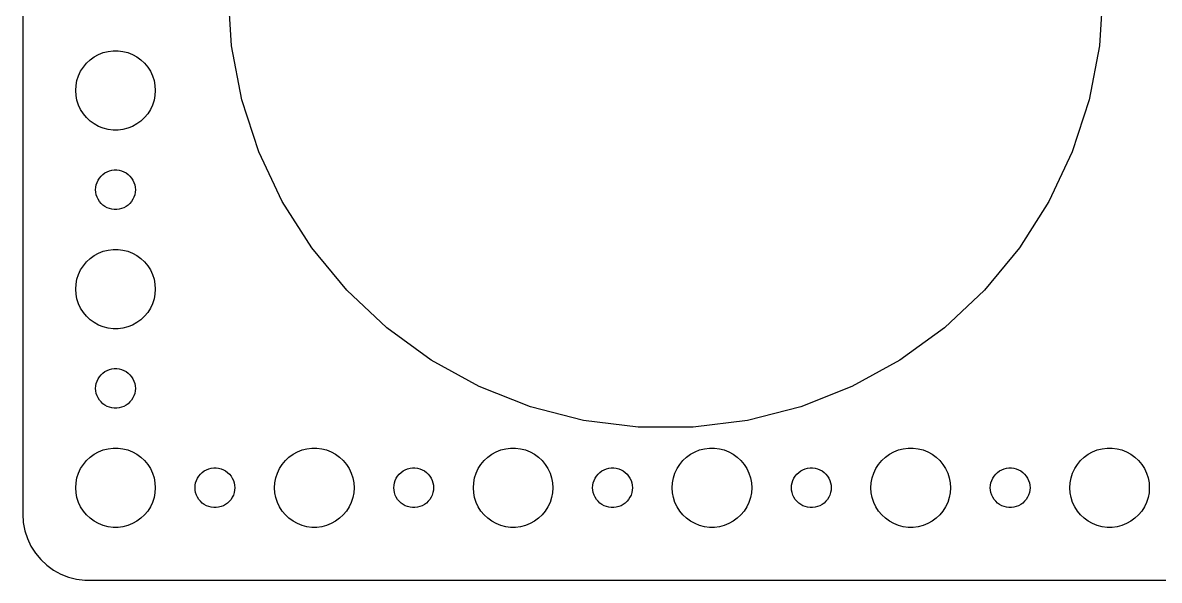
# Model space of a CAD drawing. Header units: metres. Extents: x -120 to 120, y -44 to 44.
# Drawn here: x -119.5 to -33.8, y -44.5 to -2.4 of the extents above; entities that cross this region are included whole.
import ezdxf

# ---------------------------------------------------------------- set-up
doc = ezdxf.new("R2010")
doc.units = ezdxf.units.M

msp = doc.modelspace()

# ---------------------------------------------------------------- linework, layer by layer
for p, q in [((-119.5, 39.5), (-119.5, -39.5)), ((-103.74, -4.13599), (-104, 0)), ((-38, 0), (-38.2602, -4.13599)), ((-102.963, -8.20676), (-103.74, -4.13599)), ((-38.2602, -4.13599), (-39.0367, -8.20676)), ((-114.412, -5.18845), (-114.107, -4.96701)), ((-114.107, -4.96701), (-113.777, -4.78551)), ((-113.777, -4.78551), (-113.427, -4.64682)), ((-113.427, -4.64682), (-113.062, -4.55313)), ((-113.062, -4.55313), (-112.688, -4.50591)), ((-112.688, -4.50591), (-112.312, -4.50591)), ((-112.312, -4.50591), (-111.938, -4.55313)), ((-111.938, -4.55313), (-111.573, -4.64682)), ((-111.573, -4.64682), (-111.223, -4.78551)), ((-111.223, -4.78551), (-110.893, -4.96701)), ((-110.893, -4.96701), (-110.588, -5.18845)), ((-115.129, -6.05473), (-114.927, -5.73663)), ((-114.927, -5.73663), (-114.687, -5.44635)), ((-114.687, -5.44635), (-114.412, -5.18845)), ((-110.588, -5.18845), (-110.313, -5.44635)), ((-110.313, -5.44635), (-110.073, -5.73663)), ((-110.073, -5.73663), (-109.871, -6.05473)), ((-115.476, -7.12399), (-115.406, -6.75392)), ((-115.406, -6.75392), (-115.289, -6.39561)), ((-115.289, -6.39561), (-115.129, -6.05473)), ((-109.871, -6.05473), (-109.711, -6.39561)), ((-109.711, -6.39561), (-109.594, -6.75392)), ((-109.594, -6.75392), (-109.524, -7.12399)), ((-115.5, -7.5), (-115.476, -7.12399)), ((-115.476, -7.87599), (-115.5, -7.5)), ((-109.524, -7.12399), (-109.5, -7.5)), ((-109.5, -7.5), (-109.524, -7.87599)), ((-115.406, -8.24606), (-115.476, -7.87599)), ((-115.289, -8.60437), (-115.406, -8.24606)), ((-109.594, -8.24606), (-109.711, -8.60437)), ((-109.524, -7.87599), (-109.594, -8.24606)), ((-101.683, -12.1481), (-102.963, -8.20676)), ((-39.0367, -8.20676), (-40.3174, -12.1481)), ((-115.129, -8.94525), (-115.289, -8.60437)), ((-114.927, -9.26335), (-115.129, -8.94525)), ((-114.687, -9.55363), (-114.927, -9.26335)), ((-110.073, -9.26335), (-110.313, -9.55363)), ((-109.871, -8.94525), (-110.073, -9.26335)), ((-109.711, -8.60437), (-109.871, -8.94525)), ((-114.412, -9.81154), (-114.687, -9.55363)), ((-114.107, -10.033), (-114.412, -9.81154)), ((-113.777, -10.2145), (-114.107, -10.033)), ((-113.427, -10.3532), (-113.777, -10.2145)), ((-111.223, -10.2145), (-111.573, -10.3532)), ((-110.893, -10.033), (-111.223, -10.2145)), ((-110.588, -9.81154), (-110.893, -10.033)), ((-110.313, -9.55363), (-110.588, -9.81154)), ((-113.062, -10.4469), (-113.427, -10.3532)), ((-112.688, -10.4941), (-113.062, -10.4469)), ((-112.312, -10.4941), (-112.688, -10.4941)), ((-111.938, -10.4469), (-112.312, -10.4941)), ((-111.573, -10.3532), (-111.938, -10.4469)), ((-99.9181, -15.8979), (-101.683, -12.1481)), ((-40.3174, -12.1481), (-42.0819, -15.8979)), ((-113.304, -13.7335), (-113.139, -13.6427)), ((-113.139, -13.6427), (-112.964, -13.5734)), ((-112.964, -13.5734), (-112.781, -13.5266)), ((-112.781, -13.5266), (-112.594, -13.5029)), ((-112.594, -13.5029), (-112.406, -13.5029)), ((-112.406, -13.5029), (-112.219, -13.5266)), ((-112.219, -13.5266), (-112.036, -13.5734)), ((-112.036, -13.5734), (-111.861, -13.6427)), ((-111.861, -13.6427), (-111.696, -13.7335)), ((-113.953, -14.627), (-113.895, -14.4478)), ((-113.895, -14.4478), (-113.814, -14.2774)), ((-113.814, -14.2774), (-113.714, -14.1183)), ((-113.714, -14.1183), (-113.593, -13.9732)), ((-113.593, -13.9732), (-113.456, -13.8442)), ((-113.456, -13.8442), (-113.304, -13.7335)), ((-111.696, -13.7335), (-111.544, -13.8442)), ((-111.544, -13.8442), (-111.407, -13.9732)), ((-111.407, -13.9732), (-111.286, -14.1183)), ((-111.286, -14.1183), (-111.186, -14.2774)), ((-111.186, -14.2774), (-111.105, -14.4478)), ((-111.105, -14.4478), (-111.047, -14.627)), ((-114, -15), (-113.988, -14.812)), ((-113.988, -15.188), (-114, -15)), ((-113.988, -14.812), (-113.953, -14.627)), ((-113.953, -15.373), (-113.988, -15.188)), ((-113.895, -15.5522), (-113.953, -15.373)), ((-111.047, -15.373), (-111.105, -15.5522)), ((-111.047, -14.627), (-111.012, -14.812)), ((-111.012, -15.188), (-111.047, -15.373)), ((-111.012, -14.812), (-111, -15)), ((-111, -15), (-111.012, -15.188)), ((-113.814, -15.7226), (-113.895, -15.5522)), ((-113.714, -15.8817), (-113.814, -15.7226)), ((-113.593, -16.0268), (-113.714, -15.8817)), ((-113.456, -16.1558), (-113.593, -16.0268)), ((-113.304, -16.2665), (-113.456, -16.1558)), ((-113.139, -16.3572), (-113.304, -16.2665)), ((-111.696, -16.2665), (-111.861, -16.3572)), ((-111.544, -16.1558), (-111.696, -16.2665)), ((-111.407, -16.0268), (-111.544, -16.1558)), ((-111.286, -15.8817), (-111.407, -16.0268)), ((-111.186, -15.7226), (-111.286, -15.8817)), ((-111.105, -15.5522), (-111.186, -15.7226)), ((-97.6976, -19.3969), (-99.9181, -15.8979)), ((-42.0819, -15.8979), (-44.3024, -19.3969)), ((-112.964, -16.4266), (-113.139, -16.3572)), ((-112.781, -16.4734), (-112.964, -16.4266)), ((-112.594, -16.497), (-112.781, -16.4734)), ((-112.406, -16.497), (-112.594, -16.497)), ((-112.219, -16.4734), (-112.406, -16.497)), ((-112.036, -16.4266), (-112.219, -16.4734)), ((-111.861, -16.3572), (-112.036, -16.4266)), ((-113.777, -19.7855), (-113.427, -19.6468)), ((-113.427, -19.6468), (-113.062, -19.5531)), ((-113.062, -19.5531), (-112.688, -19.5059)), ((-112.688, -19.5059), (-112.312, -19.5059)), ((-112.312, -19.5059), (-111.938, -19.5531)), ((-111.938, -19.5531), (-111.573, -19.6468)), ((-111.573, -19.6468), (-111.223, -19.7855)), ((-95.056, -22.59), (-97.6976, -19.3969)), ((-44.3024, -19.3969), (-46.944, -22.59)), ((-114.927, -20.7366), (-114.687, -20.4464)), ((-114.687, -20.4464), (-114.412, -20.1884)), ((-114.412, -20.1884), (-114.107, -19.967)), ((-114.107, -19.967), (-113.777, -19.7855)), ((-111.223, -19.7855), (-110.893, -19.967)), ((-110.893, -19.967), (-110.588, -20.1884)), ((-110.588, -20.1884), (-110.313, -20.4464)), ((-110.313, -20.4464), (-110.073, -20.7366)), ((-115.406, -21.7539), (-115.289, -21.3956)), ((-115.289, -21.3956), (-115.129, -21.0547)), ((-115.129, -21.0547), (-114.927, -20.7366)), ((-110.073, -20.7366), (-109.871, -21.0547)), ((-109.871, -21.0547), (-109.711, -21.3956)), ((-109.711, -21.3956), (-109.594, -21.7539)), ((-115.5, -22.5), (-115.476, -22.124)), ((-115.476, -22.124), (-115.406, -21.7539)), ((-109.594, -21.7539), (-109.524, -22.124)), ((-109.524, -22.124), (-109.5, -22.5)), ((-115.476, -22.876), (-115.5, -22.5)), ((-115.406, -23.2461), (-115.476, -22.876)), ((-109.524, -22.876), (-109.594, -23.2461)), ((-109.5, -22.5), (-109.524, -22.876)), ((-92.035, -25.4269), (-95.056, -22.59)), ((-46.944, -22.59), (-49.965, -25.4269)), ((-115.289, -23.6044), (-115.406, -23.2461)), ((-115.129, -23.9453), (-115.289, -23.6044)), ((-114.927, -24.2634), (-115.129, -23.9453)), ((-109.871, -23.9453), (-110.073, -24.2634)), ((-109.711, -23.6044), (-109.871, -23.9453)), ((-109.594, -23.2461), (-109.711, -23.6044)), ((-114.687, -24.5536), (-114.927, -24.2634)), ((-114.412, -24.8115), (-114.687, -24.5536)), ((-114.107, -25.033), (-114.412, -24.8115)), ((-110.588, -24.8115), (-110.893, -25.033)), ((-110.313, -24.5536), (-110.588, -24.8115)), ((-110.073, -24.2634), (-110.313, -24.5536)), ((-113.777, -25.2145), (-114.107, -25.033)), ((-113.427, -25.3532), (-113.777, -25.2145)), ((-113.062, -25.4469), (-113.427, -25.3532)), ((-112.688, -25.4941), (-113.062, -25.4469)), ((-112.312, -25.4941), (-112.688, -25.4941)), ((-111.938, -25.4469), (-112.312, -25.4941)), ((-111.573, -25.3532), (-111.938, -25.4469)), ((-111.223, -25.2145), (-111.573, -25.3532)), ((-110.893, -25.033), (-111.223, -25.2145)), ((-88.6823, -27.8628), (-92.035, -25.4269)), ((-49.965, -25.4269), (-53.3177, -27.8628)), ((-85.0507, -29.8593), (-88.6823, -27.8628)), ((-53.3177, -27.8628), (-56.9493, -29.8593)), ((-113.814, -29.2774), (-113.714, -29.1183)), ((-113.714, -29.1183), (-113.593, -28.9732)), ((-113.593, -28.9732), (-113.456, -28.8442)), ((-113.456, -28.8442), (-113.304, -28.7335)), ((-113.304, -28.7335), (-113.139, -28.6427)), ((-113.139, -28.6427), (-112.964, -28.5734)), ((-112.964, -28.5734), (-112.781, -28.5266)), ((-112.781, -28.5266), (-112.594, -28.503)), ((-112.594, -28.503), (-112.406, -28.503)), ((-112.406, -28.503), (-112.219, -28.5266)), ((-112.219, -28.5266), (-112.036, -28.5734)), ((-112.036, -28.5734), (-111.861, -28.6427)), ((-111.861, -28.6427), (-111.696, -28.7335)), ((-111.696, -28.7335), (-111.544, -28.8442)), ((-111.544, -28.8442), (-111.407, -28.9732)), ((-111.407, -28.9732), (-111.286, -29.1183)), ((-111.286, -29.1183), (-111.186, -29.2774)), ((-114, -30), (-113.988, -29.812)), ((-113.988, -30.188), (-114, -30)), ((-113.988, -29.812), (-113.953, -29.627)), ((-113.953, -29.627), (-113.895, -29.4478)), ((-113.895, -29.4478), (-113.814, -29.2774)), ((-111.186, -29.2774), (-111.105, -29.4478)), ((-111.105, -29.4478), (-111.047, -29.627)), ((-111.047, -29.627), (-111.012, -29.812)), ((-111.012, -29.812), (-111, -30)), ((-111, -30), (-111.012, -30.188)), ((-81.1976, -31.3849), (-85.0507, -29.8593)), ((-56.9493, -29.8593), (-60.8024, -31.3849)), ((-113.953, -30.373), (-113.988, -30.188)), ((-113.895, -30.5522), (-113.953, -30.373)), ((-113.814, -30.7226), (-113.895, -30.5522)), ((-113.714, -30.8817), (-113.814, -30.7226)), ((-111.186, -30.7226), (-111.286, -30.8817)), ((-111.105, -30.5522), (-111.186, -30.7226)), ((-111.047, -30.373), (-111.105, -30.5522)), ((-111.012, -30.188), (-111.047, -30.373)), ((-113.593, -31.0268), (-113.714, -30.8817)), ((-113.456, -31.1558), (-113.593, -31.0268)), ((-113.304, -31.2665), (-113.456, -31.1558)), ((-113.139, -31.3572), (-113.304, -31.2665)), ((-112.964, -31.4266), (-113.139, -31.3572)), ((-112.781, -31.4734), (-112.964, -31.4266)), ((-112.594, -31.497), (-112.781, -31.4734)), ((-112.406, -31.497), (-112.594, -31.497)), ((-112.219, -31.4734), (-112.406, -31.497)), ((-112.036, -31.4266), (-112.219, -31.4734)), ((-111.861, -31.3572), (-112.036, -31.4266)), ((-111.696, -31.2665), (-111.861, -31.3572)), ((-111.544, -31.1558), (-111.696, -31.2665)), ((-111.407, -31.0268), (-111.544, -31.1558)), ((-111.286, -30.8817), (-111.407, -31.0268)), ((-77.1836, -32.4155), (-81.1976, -31.3849)), ((-60.8024, -31.3849), (-64.8164, -32.4155)), ((-73.0721, -32.9349), (-77.1836, -32.4155)), ((-64.8164, -32.4155), (-68.9279, -32.9349)), ((-68.9279, -32.9349), (-73.0721, -32.9349)), ((-114.412, -35.1885), (-114.107, -34.967)), ((-114.107, -34.967), (-113.777, -34.7855)), ((-113.777, -34.7855), (-113.427, -34.6468)), ((-113.427, -34.6468), (-113.062, -34.5531)), ((-113.062, -34.5531), (-112.688, -34.5059)), ((-112.688, -34.5059), (-112.312, -34.5059)), ((-112.312, -34.5059), (-111.938, -34.5531)), ((-111.938, -34.5531), (-111.573, -34.6468)), ((-111.573, -34.6468), (-111.223, -34.7855)), ((-111.223, -34.7855), (-110.893, -34.967)), ((-110.893, -34.967), (-110.588, -35.1885)), ((-99.4123, -35.1885), (-99.1075, -34.967)), ((-99.1075, -34.967), (-98.7773, -34.7855)), ((-98.7773, -34.7855), (-98.427, -34.6468)), ((-98.427, -34.6468), (-98.0621, -34.5531)), ((-98.0621, -34.5531), (-97.6884, -34.5059)), ((-97.6884, -34.5059), (-97.3116, -34.5059)), ((-97.3116, -34.5059), (-96.9379, -34.5531)), ((-96.9379, -34.5531), (-96.573, -34.6468)), ((-96.573, -34.6468), (-96.2227, -34.7855)), ((-96.2227, -34.7855), (-95.8925, -34.967)), ((-95.8925, -34.967), (-95.5877, -35.1885)), ((-84.4123, -35.1885), (-84.1075, -34.967)), ((-84.1075, -34.967), (-83.7773, -34.7855)), ((-83.7773, -34.7855), (-83.427, -34.6468)), ((-83.427, -34.6468), (-83.0621, -34.5531)), ((-83.0621, -34.5531), (-82.6884, -34.5059)), ((-82.6884, -34.5059), (-82.3116, -34.5059)), ((-82.3116, -34.5059), (-81.9379, -34.5531)), ((-81.9379, -34.5531), (-81.573, -34.6468)), ((-81.573, -34.6468), (-81.2227, -34.7855)), ((-81.2227, -34.7855), (-80.8925, -34.967)), ((-80.8925, -34.967), (-80.5877, -35.1885)), ((-69.4123, -35.1885), (-69.1075, -34.967)), ((-69.1075, -34.967), (-68.7773, -34.7855)), ((-68.7773, -34.7855), (-68.427, -34.6468)), ((-68.427, -34.6468), (-68.0621, -34.5531)), ((-68.0621, -34.5531), (-67.6884, -34.5059)), ((-67.6884, -34.5059), (-67.3116, -34.5059)), ((-67.3116, -34.5059), (-66.9379, -34.5531)), ((-66.9379, -34.5531), (-66.573, -34.6468)), ((-66.573, -34.6468), (-66.2227, -34.7855)), ((-66.2227, -34.7855), (-65.8925, -34.967)), ((-65.8925, -34.967), (-65.5877, -35.1885)), ((-54.4123, -35.1885), (-54.1075, -34.967)), ((-54.1075, -34.967), (-53.7773, -34.7855)), ((-53.7773, -34.7855), (-53.427, -34.6468)), ((-53.427, -34.6468), (-53.0621, -34.5531)), ((-53.0621, -34.5531), (-52.6884, -34.5059)), ((-52.6884, -34.5059), (-52.3116, -34.5059)), ((-52.3116, -34.5059), (-51.9379, -34.5531)), ((-51.9379, -34.5531), (-51.5729, -34.6468)), ((-51.5729, -34.6468), (-51.2227, -34.7855)), ((-51.2227, -34.7855), (-50.8925, -34.967)), ((-50.8925, -34.967), (-50.5877, -35.1885)), ((-39.4123, -35.1885), (-39.1075, -34.967)), ((-39.1075, -34.967), (-38.7773, -34.7855)), ((-38.7773, -34.7855), (-38.427, -34.6468)), ((-38.427, -34.6468), (-38.0621, -34.5531)), ((-38.0621, -34.5531), (-37.6884, -34.5059)), ((-37.6884, -34.5059), (-37.3116, -34.5059)), ((-37.3116, -34.5059), (-36.9379, -34.5531)), ((-36.9379, -34.5531), (-36.5729, -34.6468)), ((-36.5729, -34.6468), (-36.2227, -34.7855)), ((-36.2227, -34.7855), (-35.8925, -34.967)), ((-35.8925, -34.967), (-35.5877, -35.1885)), ((-115.129, -36.0547), (-114.927, -35.7366)), ((-114.927, -35.7366), (-114.687, -35.4464)), ((-114.687, -35.4464), (-114.412, -35.1885)), ((-110.588, -35.1885), (-110.313, -35.4464)), ((-110.313, -35.4464), (-110.073, -35.7366)), ((-110.073, -35.7366), (-109.871, -36.0547)), ((-105.281, -36.0266), (-105.094, -36.003)), ((-105.094, -36.003), (-104.906, -36.003)), ((-104.906, -36.003), (-104.719, -36.0266)), ((-100.129, -36.0547), (-99.927, -35.7366)), ((-99.927, -35.7366), (-99.6869, -35.4464)), ((-99.6869, -35.4464), (-99.4123, -35.1885)), ((-95.5877, -35.1885), (-95.3131, -35.4464)), ((-95.3131, -35.4464), (-95.073, -35.7366)), ((-95.073, -35.7366), (-94.8711, -36.0547)), ((-90.2811, -36.0266), (-90.0942, -36.003)), ((-90.0942, -36.003), (-89.9058, -36.003)), ((-89.9058, -36.003), (-89.7189, -36.0266)), ((-85.1289, -36.0547), (-84.927, -35.7366)), ((-84.927, -35.7366), (-84.6869, -35.4464)), ((-84.6869, -35.4464), (-84.4123, -35.1885)), ((-80.5877, -35.1885), (-80.3131, -35.4464)), ((-80.3131, -35.4464), (-80.073, -35.7366)), ((-80.073, -35.7366), (-79.8711, -36.0547)), ((-75.2811, -36.0266), (-75.0942, -36.003)), ((-75.0942, -36.003), (-74.9058, -36.003)), ((-74.9058, -36.003), (-74.7189, -36.0266)), ((-70.1289, -36.0547), (-69.927, -35.7366)), ((-69.927, -35.7366), (-69.6869, -35.4464)), ((-69.6869, -35.4464), (-69.4123, -35.1885)), ((-65.5877, -35.1885), (-65.3131, -35.4464)), ((-65.3131, -35.4464), (-65.073, -35.7366)), ((-65.073, -35.7366), (-64.8711, -36.0547)), ((-60.2811, -36.0266), (-60.0942, -36.003)), ((-60.0942, -36.003), (-59.9058, -36.003)), ((-59.9058, -36.003), (-59.7189, -36.0266)), ((-55.1289, -36.0547), (-54.927, -35.7366)), ((-54.927, -35.7366), (-54.6869, -35.4464)), ((-54.6869, -35.4464), (-54.4123, -35.1885)), ((-50.5877, -35.1885), (-50.3131, -35.4464)), ((-50.3131, -35.4464), (-50.0729, -35.7366)), ((-50.0729, -35.7366), (-49.8711, -36.0547)), ((-45.2811, -36.0266), (-45.0942, -36.003)), ((-45.0942, -36.003), (-44.9058, -36.003)), ((-44.9058, -36.003), (-44.7189, -36.0266)), ((-40.1289, -36.0547), (-39.927, -35.7366)), ((-39.927, -35.7366), (-39.6869, -35.4464)), ((-39.6869, -35.4464), (-39.4123, -35.1885)), ((-35.5877, -35.1885), (-35.3131, -35.4464)), ((-35.3131, -35.4464), (-35.0729, -35.7366)), ((-35.0729, -35.7366), (-34.8711, -36.0547)), ((-115.476, -37.124), (-115.406, -36.7539)), ((-115.406, -36.7539), (-115.289, -36.3956)), ((-115.289, -36.3956), (-115.129, -36.0547)), ((-109.871, -36.0547), (-109.711, -36.3956)), ((-109.711, -36.3956), (-109.594, -36.7539)), ((-109.594, -36.7539), (-109.524, -37.124)), ((-106.395, -36.9478), (-106.314, -36.7774)), ((-106.314, -36.7774), (-106.214, -36.6183)), ((-106.214, -36.6183), (-106.093, -36.4732)), ((-106.093, -36.4732), (-105.956, -36.3442)), ((-105.956, -36.3442), (-105.804, -36.2335)), ((-105.804, -36.2335), (-105.639, -36.1428)), ((-105.639, -36.1428), (-105.464, -36.0734)), ((-105.464, -36.0734), (-105.281, -36.0266)), ((-104.719, -36.0266), (-104.536, -36.0734)), ((-104.536, -36.0734), (-104.361, -36.1428)), ((-104.361, -36.1428), (-104.196, -36.2335)), ((-104.196, -36.2335), (-104.044, -36.3442)), ((-104.044, -36.3442), (-103.907, -36.4732)), ((-103.907, -36.4732), (-103.786, -36.6183)), ((-103.786, -36.6183), (-103.686, -36.7774)), ((-103.686, -36.7774), (-103.605, -36.9478)), ((-100.476, -37.124), (-100.406, -36.7539)), ((-100.406, -36.7539), (-100.289, -36.3956)), ((-100.289, -36.3956), (-100.129, -36.0547)), ((-94.8711, -36.0547), (-94.7107, -36.3956)), ((-94.7107, -36.3956), (-94.5943, -36.7539)), ((-94.5943, -36.7539), (-94.5237, -37.124)), ((-91.3947, -36.9478), (-91.3145, -36.7774)), ((-91.3145, -36.7774), (-91.2135, -36.6183)), ((-91.2135, -36.6183), (-91.0934, -36.4732)), ((-91.0934, -36.4732), (-90.9561, -36.3442)), ((-90.9561, -36.3442), (-90.8037, -36.2335)), ((-90.8037, -36.2335), (-90.6387, -36.1428)), ((-90.6387, -36.1428), (-90.4635, -36.0734)), ((-90.4635, -36.0734), (-90.2811, -36.0266)), ((-89.7189, -36.0266), (-89.5365, -36.0734)), ((-89.5365, -36.0734), (-89.3613, -36.1428)), ((-89.3613, -36.1428), (-89.1963, -36.2335)), ((-89.1963, -36.2335), (-89.0439, -36.3442)), ((-89.0439, -36.3442), (-88.9065, -36.4732)), ((-88.9065, -36.4732), (-88.7865, -36.6183)), ((-88.7865, -36.6183), (-88.6855, -36.7774)), ((-88.6855, -36.7774), (-88.6053, -36.9478)), ((-85.4763, -37.124), (-85.4057, -36.7539)), ((-85.4057, -36.7539), (-85.2893, -36.3956)), ((-85.2893, -36.3956), (-85.1289, -36.0547)), ((-79.8711, -36.0547), (-79.7107, -36.3956)), ((-79.7107, -36.3956), (-79.5943, -36.7539)), ((-79.5943, -36.7539), (-79.5237, -37.124)), ((-76.3947, -36.9478), (-76.3145, -36.7774)), ((-76.3145, -36.7774), (-76.2135, -36.6183)), ((-76.2135, -36.6183), (-76.0934, -36.4732)), ((-76.0934, -36.4732), (-75.9561, -36.3442)), ((-75.9561, -36.3442), (-75.8037, -36.2335)), ((-75.8037, -36.2335), (-75.6387, -36.1428)), ((-75.6387, -36.1428), (-75.4635, -36.0734)), ((-75.4635, -36.0734), (-75.2811, -36.0266)), ((-74.7189, -36.0266), (-74.5365, -36.0734)), ((-74.5365, -36.0734), (-74.3613, -36.1428)), ((-74.3613, -36.1428), (-74.1963, -36.2335)), ((-74.1963, -36.2335), (-74.0439, -36.3442)), ((-74.0439, -36.3442), (-73.9065, -36.4732)), ((-73.9065, -36.4732), (-73.7865, -36.6183)), ((-73.7865, -36.6183), (-73.6855, -36.7774)), ((-73.6855, -36.7774), (-73.6053, -36.9478)), ((-70.4763, -37.124), (-70.4057, -36.7539)), ((-70.4057, -36.7539), (-70.2893, -36.3956)), ((-70.2893, -36.3956), (-70.1289, -36.0547)), ((-64.8711, -36.0547), (-64.7107, -36.3956)), ((-64.7107, -36.3956), (-64.5943, -36.7539)), ((-64.5943, -36.7539), (-64.5237, -37.124)), ((-61.3947, -36.9478), (-61.3145, -36.7774)), ((-61.3145, -36.7774), (-61.2135, -36.6183)), ((-61.2135, -36.6183), (-61.0934, -36.4732)), ((-61.0934, -36.4732), (-60.9561, -36.3442)), ((-60.9561, -36.3442), (-60.8037, -36.2335)), ((-60.8037, -36.2335), (-60.6387, -36.1428)), ((-60.6387, -36.1428), (-60.4635, -36.0734)), ((-60.4635, -36.0734), (-60.2811, -36.0266)), ((-59.7189, -36.0266), (-59.5365, -36.0734)), ((-59.5365, -36.0734), (-59.3613, -36.1428)), ((-59.3613, -36.1428), (-59.1963, -36.2335)), ((-59.1963, -36.2335), (-59.0439, -36.3442)), ((-59.0439, -36.3442), (-58.9065, -36.4732)), ((-58.9065, -36.4732), (-58.7865, -36.6183)), ((-58.7865, -36.6183), (-58.6855, -36.7774)), ((-58.6855, -36.7774), (-58.6053, -36.9478)), ((-55.4763, -37.124), (-55.4057, -36.7539)), ((-55.4057, -36.7539), (-55.2893, -36.3956)), ((-55.2893, -36.3956), (-55.1289, -36.0547)), ((-49.8711, -36.0547), (-49.7107, -36.3956)), ((-49.7107, -36.3956), (-49.5942, -36.7539)), ((-49.5942, -36.7539), (-49.5237, -37.124)), ((-46.3947, -36.9478), (-46.3145, -36.7774)), ((-46.3145, -36.7774), (-46.2135, -36.6183)), ((-46.2135, -36.6183), (-46.0934, -36.4732)), ((-46.0934, -36.4732), (-45.9561, -36.3442)), ((-45.9561, -36.3442), (-45.8037, -36.2335)), ((-45.8037, -36.2335), (-45.6387, -36.1428)), ((-45.6387, -36.1428), (-45.4635, -36.0734)), ((-45.4635, -36.0734), (-45.2811, -36.0266)), ((-44.7189, -36.0266), (-44.5365, -36.0734)), ((-44.5365, -36.0734), (-44.3613, -36.1428)), ((-44.3613, -36.1428), (-44.1963, -36.2335)), ((-44.1963, -36.2335), (-44.0439, -36.3442)), ((-44.0439, -36.3442), (-43.9065, -36.4732)), ((-43.9065, -36.4732), (-43.7865, -36.6183)), ((-43.7865, -36.6183), (-43.6855, -36.7774)), ((-43.6855, -36.7774), (-43.6053, -36.9478)), ((-40.4763, -37.124), (-40.4057, -36.7539)), ((-40.4057, -36.7539), (-40.2893, -36.3956)), ((-40.2893, -36.3956), (-40.1289, -36.0547)), ((-34.8711, -36.0547), (-34.7107, -36.3956)), ((-34.7107, -36.3956), (-34.5942, -36.7539)), ((-34.5942, -36.7539), (-34.5237, -37.124)), ((-115.5, -37.5), (-115.476, -37.124)), ((-115.476, -37.876), (-115.5, -37.5)), ((-109.524, -37.124), (-109.5, -37.5)), ((-109.5, -37.5), (-109.524, -37.876)), ((-106.5, -37.5), (-106.488, -37.312)), ((-106.488, -37.688), (-106.5, -37.5)), ((-106.488, -37.312), (-106.453, -37.127)), ((-106.453, -37.873), (-106.488, -37.688)), ((-106.453, -37.127), (-106.395, -36.9478)), ((-103.605, -36.9478), (-103.547, -37.127)), ((-103.547, -37.127), (-103.512, -37.312)), ((-103.512, -37.688), (-103.547, -37.873)), ((-103.512, -37.312), (-103.5, -37.5)), ((-103.5, -37.5), (-103.512, -37.688)), ((-100.5, -37.5), (-100.476, -37.124)), ((-100.476, -37.876), (-100.5, -37.5)), ((-94.5237, -37.124), (-94.5, -37.5)), ((-94.5, -37.5), (-94.5237, -37.876)), ((-91.5, -37.5), (-91.4882, -37.312)), ((-91.4882, -37.688), (-91.5, -37.5)), ((-91.4882, -37.312), (-91.4529, -37.127)), ((-91.4529, -37.873), (-91.4882, -37.688)), ((-91.4529, -37.127), (-91.3947, -36.9478)), ((-88.6053, -36.9478), (-88.5471, -37.127)), ((-88.5471, -37.127), (-88.5118, -37.312)), ((-88.5118, -37.688), (-88.5471, -37.873)), ((-88.5118, -37.312), (-88.5, -37.5)), ((-88.5, -37.5), (-88.5118, -37.688)), ((-85.5, -37.5), (-85.4763, -37.124)), ((-85.4763, -37.876), (-85.5, -37.5)), ((-79.5237, -37.124), (-79.5, -37.5)), ((-79.5, -37.5), (-79.5237, -37.876)), ((-76.5, -37.5), (-76.4882, -37.312)), ((-76.4882, -37.688), (-76.5, -37.5)), ((-76.4882, -37.312), (-76.4529, -37.127)), ((-76.4529, -37.873), (-76.4882, -37.688)), ((-76.4529, -37.127), (-76.3947, -36.9478)), ((-73.6053, -36.9478), (-73.5471, -37.127)), ((-73.5471, -37.127), (-73.5118, -37.312)), ((-73.5118, -37.688), (-73.5471, -37.873)), ((-73.5118, -37.312), (-73.5, -37.5)), ((-73.5, -37.5), (-73.5118, -37.688)), ((-70.5, -37.5), (-70.4763, -37.124)), ((-70.4763, -37.876), (-70.5, -37.5)), ((-64.5237, -37.124), (-64.5, -37.5)), ((-64.5, -37.5), (-64.5237, -37.876)), ((-61.5, -37.5), (-61.4882, -37.312)), ((-61.4882, -37.688), (-61.5, -37.5)), ((-61.4882, -37.312), (-61.4529, -37.127)), ((-61.4529, -37.873), (-61.4882, -37.688)), ((-61.4529, -37.127), (-61.3947, -36.9478)), ((-58.6053, -36.9478), (-58.5471, -37.127)), ((-58.5471, -37.127), (-58.5118, -37.312)), ((-58.5118, -37.688), (-58.5471, -37.873)), ((-58.5118, -37.312), (-58.5, -37.5)), ((-58.5, -37.5), (-58.5118, -37.688)), ((-55.5, -37.5), (-55.4763, -37.124)), ((-55.4763, -37.876), (-55.5, -37.5)), ((-49.5237, -37.124), (-49.5, -37.5)), ((-49.5, -37.5), (-49.5237, -37.876)), ((-46.5, -37.5), (-46.4882, -37.312)), ((-46.4882, -37.688), (-46.5, -37.5)), ((-46.4882, -37.312), (-46.4529, -37.127)), ((-46.4529, -37.873), (-46.4882, -37.688)), ((-46.4529, -37.127), (-46.3947, -36.9478)), ((-43.6053, -36.9478), (-43.5471, -37.127)), ((-43.5471, -37.127), (-43.5118, -37.312)), ((-43.5118, -37.688), (-43.5471, -37.873)), ((-43.5118, -37.312), (-43.5, -37.5)), ((-43.5, -37.5), (-43.5118, -37.688)), ((-40.5, -37.5), (-40.4763, -37.124)), ((-40.4763, -37.876), (-40.5, -37.5)), ((-34.5237, -37.124), (-34.5, -37.5)), ((-34.5, -37.5), (-34.5237, -37.876)), ((-115.406, -38.2461), (-115.476, -37.876)), ((-115.289, -38.6044), (-115.406, -38.2461)), ((-109.594, -38.2461), (-109.711, -38.6044)), ((-109.524, -37.876), (-109.594, -38.2461)), ((-106.395, -38.0522), (-106.453, -37.873)), ((-106.314, -38.2226), (-106.395, -38.0522)), ((-106.214, -38.3817), (-106.314, -38.2226)), ((-106.093, -38.5268), (-106.214, -38.3817)), ((-105.956, -38.6558), (-106.093, -38.5268)), ((-103.907, -38.5268), (-104.044, -38.6558)), ((-103.786, -38.3817), (-103.907, -38.5268)), ((-103.686, -38.2226), (-103.786, -38.3817)), ((-103.605, -38.0522), (-103.686, -38.2226)), ((-103.547, -37.873), (-103.605, -38.0522)), ((-100.406, -38.2461), (-100.476, -37.876)), ((-100.289, -38.6044), (-100.406, -38.2461)), ((-94.5943, -38.2461), (-94.7107, -38.6044)), ((-94.5237, -37.876), (-94.5943, -38.2461)), ((-91.3947, -38.0522), (-91.4529, -37.873)), ((-91.3145, -38.2226), (-91.3947, -38.0522)), ((-91.2135, -38.3817), (-91.3145, -38.2226)), ((-91.0934, -38.5268), (-91.2135, -38.3817)), ((-90.9561, -38.6558), (-91.0934, -38.5268)), ((-88.9065, -38.5268), (-89.0439, -38.6558)), ((-88.7865, -38.3817), (-88.9065, -38.5268)), ((-88.6855, -38.2226), (-88.7865, -38.3817)), ((-88.6053, -38.0522), (-88.6855, -38.2226)), ((-88.5471, -37.873), (-88.6053, -38.0522)), ((-85.4057, -38.2461), (-85.4763, -37.876)), ((-85.2893, -38.6044), (-85.4057, -38.2461)), ((-79.5943, -38.2461), (-79.7107, -38.6044)), ((-79.5237, -37.876), (-79.5943, -38.2461)), ((-76.3947, -38.0522), (-76.4529, -37.873)), ((-76.3145, -38.2226), (-76.3947, -38.0522)), ((-76.2135, -38.3817), (-76.3145, -38.2226)), ((-76.0934, -38.5268), (-76.2135, -38.3817)), ((-75.9561, -38.6558), (-76.0934, -38.5268)), ((-73.9065, -38.5268), (-74.0439, -38.6558)), ((-73.7865, -38.3817), (-73.9065, -38.5268)), ((-73.6855, -38.2226), (-73.7865, -38.3817)), ((-73.6053, -38.0522), (-73.6855, -38.2226)), ((-73.5471, -37.873), (-73.6053, -38.0522)), ((-70.4057, -38.2461), (-70.4763, -37.876)), ((-70.2893, -38.6044), (-70.4057, -38.2461)), ((-64.5943, -38.2461), (-64.7107, -38.6044)), ((-64.5237, -37.876), (-64.5943, -38.2461)), ((-61.3947, -38.0522), (-61.4529, -37.873)), ((-61.3145, -38.2226), (-61.3947, -38.0522)), ((-61.2135, -38.3817), (-61.3145, -38.2226)), ((-61.0934, -38.5268), (-61.2135, -38.3817)), ((-60.9561, -38.6558), (-61.0934, -38.5268)), ((-58.9065, -38.5268), (-59.0439, -38.6558)), ((-58.7865, -38.3817), (-58.9065, -38.5268)), ((-58.6855, -38.2226), (-58.7865, -38.3817)), ((-58.6053, -38.0522), (-58.6855, -38.2226)), ((-58.5471, -37.873), (-58.6053, -38.0522)), ((-55.4057, -38.2461), (-55.4763, -37.876)), ((-55.2893, -38.6044), (-55.4057, -38.2461)), ((-49.5942, -38.2461), (-49.7107, -38.6044)), ((-49.5237, -37.876), (-49.5942, -38.2461)), ((-46.3947, -38.0522), (-46.4529, -37.873)), ((-46.3145, -38.2226), (-46.3947, -38.0522)), ((-46.2135, -38.3817), (-46.3145, -38.2226)), ((-46.0934, -38.5268), (-46.2135, -38.3817)), ((-45.9561, -38.6558), (-46.0934, -38.5268)), ((-43.9065, -38.5268), (-44.0439, -38.6558)), ((-43.7865, -38.3817), (-43.9065, -38.5268)), ((-43.6855, -38.2226), (-43.7865, -38.3817)), ((-43.6053, -38.0522), (-43.6855, -38.2226)), ((-43.5471, -37.873), (-43.6053, -38.0522)), ((-40.4057, -38.2461), (-40.4763, -37.876)), ((-40.2893, -38.6044), (-40.4057, -38.2461)), ((-34.5942, -38.2461), (-34.7107, -38.6044)), ((-34.5237, -37.876), (-34.5942, -38.2461)), ((-115.129, -38.9453), (-115.289, -38.6044)), ((-114.927, -39.2634), (-115.129, -38.9453)), ((-114.687, -39.5536), (-114.927, -39.2634)), ((-110.073, -39.2634), (-110.313, -39.5536)), ((-109.871, -38.9453), (-110.073, -39.2634)), ((-109.711, -38.6044), (-109.871, -38.9453)), ((-105.804, -38.7665), (-105.956, -38.6558)), ((-105.639, -38.8572), (-105.804, -38.7665)), ((-105.464, -38.9266), (-105.639, -38.8572)), ((-105.281, -38.9734), (-105.464, -38.9266)), ((-105.094, -38.997), (-105.281, -38.9734)), ((-104.906, -38.997), (-105.094, -38.997)), ((-104.719, -38.9734), (-104.906, -38.997)), ((-104.536, -38.9266), (-104.719, -38.9734)), ((-104.361, -38.8572), (-104.536, -38.9266)), ((-104.196, -38.7665), (-104.361, -38.8572)), ((-104.044, -38.6558), (-104.196, -38.7665)), ((-100.129, -38.9453), (-100.289, -38.6044)), ((-99.927, -39.2634), (-100.129, -38.9453)), ((-99.6869, -39.5536), (-99.927, -39.2634)), ((-95.073, -39.2634), (-95.3131, -39.5536)), ((-94.8711, -38.9453), (-95.073, -39.2634)), ((-94.7107, -38.6044), (-94.8711, -38.9453)), ((-90.8037, -38.7665), (-90.9561, -38.6558)), ((-90.6387, -38.8572), (-90.8037, -38.7665)), ((-90.4635, -38.9266), (-90.6387, -38.8572)), ((-90.2811, -38.9734), (-90.4635, -38.9266)), ((-90.0942, -38.997), (-90.2811, -38.9734)), ((-89.9058, -38.997), (-90.0942, -38.997)), ((-89.7189, -38.9734), (-89.9058, -38.997)), ((-89.5365, -38.9266), (-89.7189, -38.9734)), ((-89.3613, -38.8572), (-89.5365, -38.9266)), ((-89.1963, -38.7665), (-89.3613, -38.8572)), ((-89.0439, -38.6558), (-89.1963, -38.7665)), ((-85.1289, -38.9453), (-85.2893, -38.6044)), ((-84.927, -39.2634), (-85.1289, -38.9453)), ((-84.6869, -39.5536), (-84.927, -39.2634)), ((-80.073, -39.2634), (-80.3131, -39.5536)), ((-79.8711, -38.9453), (-80.073, -39.2634)), ((-79.7107, -38.6044), (-79.8711, -38.9453)), ((-75.8037, -38.7665), (-75.9561, -38.6558)), ((-75.6387, -38.8572), (-75.8037, -38.7665)), ((-75.4635, -38.9266), (-75.6387, -38.8572)), ((-75.2811, -38.9734), (-75.4635, -38.9266)), ((-75.0942, -38.997), (-75.2811, -38.9734)), ((-74.9058, -38.997), (-75.0942, -38.997)), ((-74.7189, -38.9734), (-74.9058, -38.997)), ((-74.5365, -38.9266), (-74.7189, -38.9734)), ((-74.3613, -38.8572), (-74.5365, -38.9266)), ((-74.1963, -38.7665), (-74.3613, -38.8572)), ((-74.0439, -38.6558), (-74.1963, -38.7665)), ((-70.1289, -38.9453), (-70.2893, -38.6044)), ((-69.927, -39.2634), (-70.1289, -38.9453)), ((-69.6869, -39.5536), (-69.927, -39.2634)), ((-65.073, -39.2634), (-65.3131, -39.5536)), ((-64.8711, -38.9453), (-65.073, -39.2634)), ((-64.7107, -38.6044), (-64.8711, -38.9453)), ((-60.8037, -38.7665), (-60.9561, -38.6558)), ((-60.6387, -38.8572), (-60.8037, -38.7665)), ((-60.4635, -38.9266), (-60.6387, -38.8572)), ((-60.2811, -38.9734), (-60.4635, -38.9266)), ((-60.0942, -38.997), (-60.2811, -38.9734)), ((-59.9058, -38.997), (-60.0942, -38.997)), ((-59.7189, -38.9734), (-59.9058, -38.997)), ((-59.5365, -38.9266), (-59.7189, -38.9734)), ((-59.3613, -38.8572), (-59.5365, -38.9266)), ((-59.1963, -38.7665), (-59.3613, -38.8572)), ((-59.0439, -38.6558), (-59.1963, -38.7665)), ((-55.1289, -38.9453), (-55.2893, -38.6044)), ((-54.927, -39.2634), (-55.1289, -38.9453)), ((-54.6869, -39.5536), (-54.927, -39.2634)), ((-50.0729, -39.2634), (-50.3131, -39.5536)), ((-49.8711, -38.9453), (-50.0729, -39.2634)), ((-49.7107, -38.6044), (-49.8711, -38.9453)), ((-45.8037, -38.7665), (-45.9561, -38.6558)), ((-45.6387, -38.8572), (-45.8037, -38.7665)), ((-45.4635, -38.9266), (-45.6387, -38.8572)), ((-45.2811, -38.9734), (-45.4635, -38.9266)), ((-45.0942, -38.997), (-45.2811, -38.9734)), ((-44.9058, -38.997), (-45.0942, -38.997)), ((-44.7189, -38.9734), (-44.9058, -38.997)), ((-44.5365, -38.9266), (-44.7189, -38.9734)), ((-44.3613, -38.8572), (-44.5365, -38.9266)), ((-44.1963, -38.7665), (-44.3613, -38.8572)), ((-44.0439, -38.6558), (-44.1963, -38.7665)), ((-40.1289, -38.9453), (-40.2893, -38.6044)), ((-39.927, -39.2634), (-40.1289, -38.9453)), ((-39.6869, -39.5536), (-39.927, -39.2634)), ((-35.0729, -39.2634), (-35.3131, -39.5536)), ((-34.8711, -38.9453), (-35.0729, -39.2634)), ((-34.7107, -38.6044), (-34.8711, -38.9453)), ((-119.5, -39.5), (-119.461, -40.1267)), ((-119.461, -40.1267), (-119.343, -40.7434)), ((-114.412, -39.8115), (-114.687, -39.5536)), ((-114.107, -40.033), (-114.412, -39.8115)), ((-113.777, -40.2145), (-114.107, -40.033)), ((-113.427, -40.3532), (-113.777, -40.2145)), ((-111.223, -40.2145), (-111.573, -40.3532)), ((-110.893, -40.033), (-111.223, -40.2145)), ((-110.588, -39.8115), (-110.893, -40.033)), ((-110.313, -39.5536), (-110.588, -39.8115)), ((-99.4123, -39.8115), (-99.6869, -39.5536)), ((-99.1075, -40.033), (-99.4123, -39.8115)), ((-98.7773, -40.2145), (-99.1075, -40.033)), ((-98.427, -40.3532), (-98.7773, -40.2145)), ((-96.2227, -40.2145), (-96.573, -40.3532)), ((-95.8925, -40.033), (-96.2227, -40.2145)), ((-95.5877, -39.8115), (-95.8925, -40.033)), ((-95.3131, -39.5536), (-95.5877, -39.8115)), ((-84.4123, -39.8115), (-84.6869, -39.5536)), ((-84.1075, -40.033), (-84.4123, -39.8115)), ((-83.7773, -40.2145), (-84.1075, -40.033)), ((-83.427, -40.3532), (-83.7773, -40.2145)), ((-81.2227, -40.2145), (-81.573, -40.3532)), ((-80.8925, -40.033), (-81.2227, -40.2145)), ((-80.5877, -39.8115), (-80.8925, -40.033)), ((-80.3131, -39.5536), (-80.5877, -39.8115)), ((-69.4123, -39.8115), (-69.6869, -39.5536)), ((-69.1075, -40.033), (-69.4123, -39.8115)), ((-68.7773, -40.2145), (-69.1075, -40.033)), ((-68.427, -40.3532), (-68.7773, -40.2145)), ((-66.2227, -40.2145), (-66.573, -40.3532)), ((-65.8925, -40.033), (-66.2227, -40.2145)), ((-65.5877, -39.8115), (-65.8925, -40.033)), ((-65.3131, -39.5536), (-65.5877, -39.8115)), ((-54.4123, -39.8115), (-54.6869, -39.5536)), ((-54.1075, -40.033), (-54.4123, -39.8115)), ((-53.7773, -40.2145), (-54.1075, -40.033)), ((-53.427, -40.3532), (-53.7773, -40.2145)), ((-51.2227, -40.2145), (-51.5729, -40.3532)), ((-50.8925, -40.033), (-51.2227, -40.2145)), ((-50.5877, -39.8115), (-50.8925, -40.033)), ((-50.3131, -39.5536), (-50.5877, -39.8115)), ((-39.4123, -39.8115), (-39.6869, -39.5536)), ((-39.1075, -40.033), (-39.4123, -39.8115)), ((-38.7773, -40.2145), (-39.1075, -40.033)), ((-38.427, -40.3532), (-38.7773, -40.2145)), ((-36.2227, -40.2145), (-36.5729, -40.3532)), ((-35.8925, -40.033), (-36.2227, -40.2145)), ((-35.5877, -39.8115), (-35.8925, -40.033)), ((-35.3131, -39.5536), (-35.5877, -39.8115)), ((-119.343, -40.7434), (-119.149, -41.3406)), ((-113.062, -40.4469), (-113.427, -40.3532)), ((-112.688, -40.4941), (-113.062, -40.4469)), ((-112.312, -40.4941), (-112.688, -40.4941)), ((-111.938, -40.4469), (-112.312, -40.4941)), ((-111.573, -40.3532), (-111.938, -40.4469)), ((-98.0621, -40.4469), (-98.427, -40.3532)), ((-97.6884, -40.4941), (-98.0621, -40.4469)), ((-97.3116, -40.4941), (-97.6884, -40.4941)), ((-96.9379, -40.4469), (-97.3116, -40.4941)), ((-96.573, -40.3532), (-96.9379, -40.4469)), ((-83.0621, -40.4469), (-83.427, -40.3532)), ((-82.6884, -40.4941), (-83.0621, -40.4469)), ((-82.3116, -40.4941), (-82.6884, -40.4941)), ((-81.9379, -40.4469), (-82.3116, -40.4941)), ((-81.573, -40.3532), (-81.9379, -40.4469)), ((-68.0621, -40.4469), (-68.427, -40.3532)), ((-67.6884, -40.4941), (-68.0621, -40.4469)), ((-67.3116, -40.4941), (-67.6884, -40.4941)), ((-66.9379, -40.4469), (-67.3116, -40.4941)), ((-66.573, -40.3532), (-66.9379, -40.4469)), ((-53.0621, -40.4469), (-53.427, -40.3532)), ((-52.6884, -40.4941), (-53.0621, -40.4469)), ((-52.3116, -40.4941), (-52.6884, -40.4941)), ((-51.9379, -40.4469), (-52.3116, -40.4941)), ((-51.5729, -40.3532), (-51.9379, -40.4469)), ((-38.0621, -40.4469), (-38.427, -40.3532)), ((-37.6884, -40.4941), (-38.0621, -40.4469)), ((-37.3116, -40.4941), (-37.6884, -40.4941)), ((-36.9379, -40.4469), (-37.3116, -40.4941)), ((-36.5729, -40.3532), (-36.9379, -40.4469)), ((-119.149, -41.3406), (-118.882, -41.9088)), ((-118.882, -41.9088), (-118.545, -42.4389)), ((-118.545, -42.4389), (-118.145, -42.9227)), ((-118.145, -42.9227), (-117.687, -43.3526)), ((-117.687, -43.3526), (-117.179, -43.7216)), ((-117.179, -43.7216), (-116.629, -44.0241)), ((-116.629, -44.0241), (-116.045, -44.2553)), ((-116.045, -44.2553), (-115.437, -44.4114)), ((-115.437, -44.4114), (-114.814, -44.4901)), ((-114.814, -44.4901), (114.814, -44.4901))]:
    msp.add_line(p, q)

doc.saveas('drawing.dxf')
